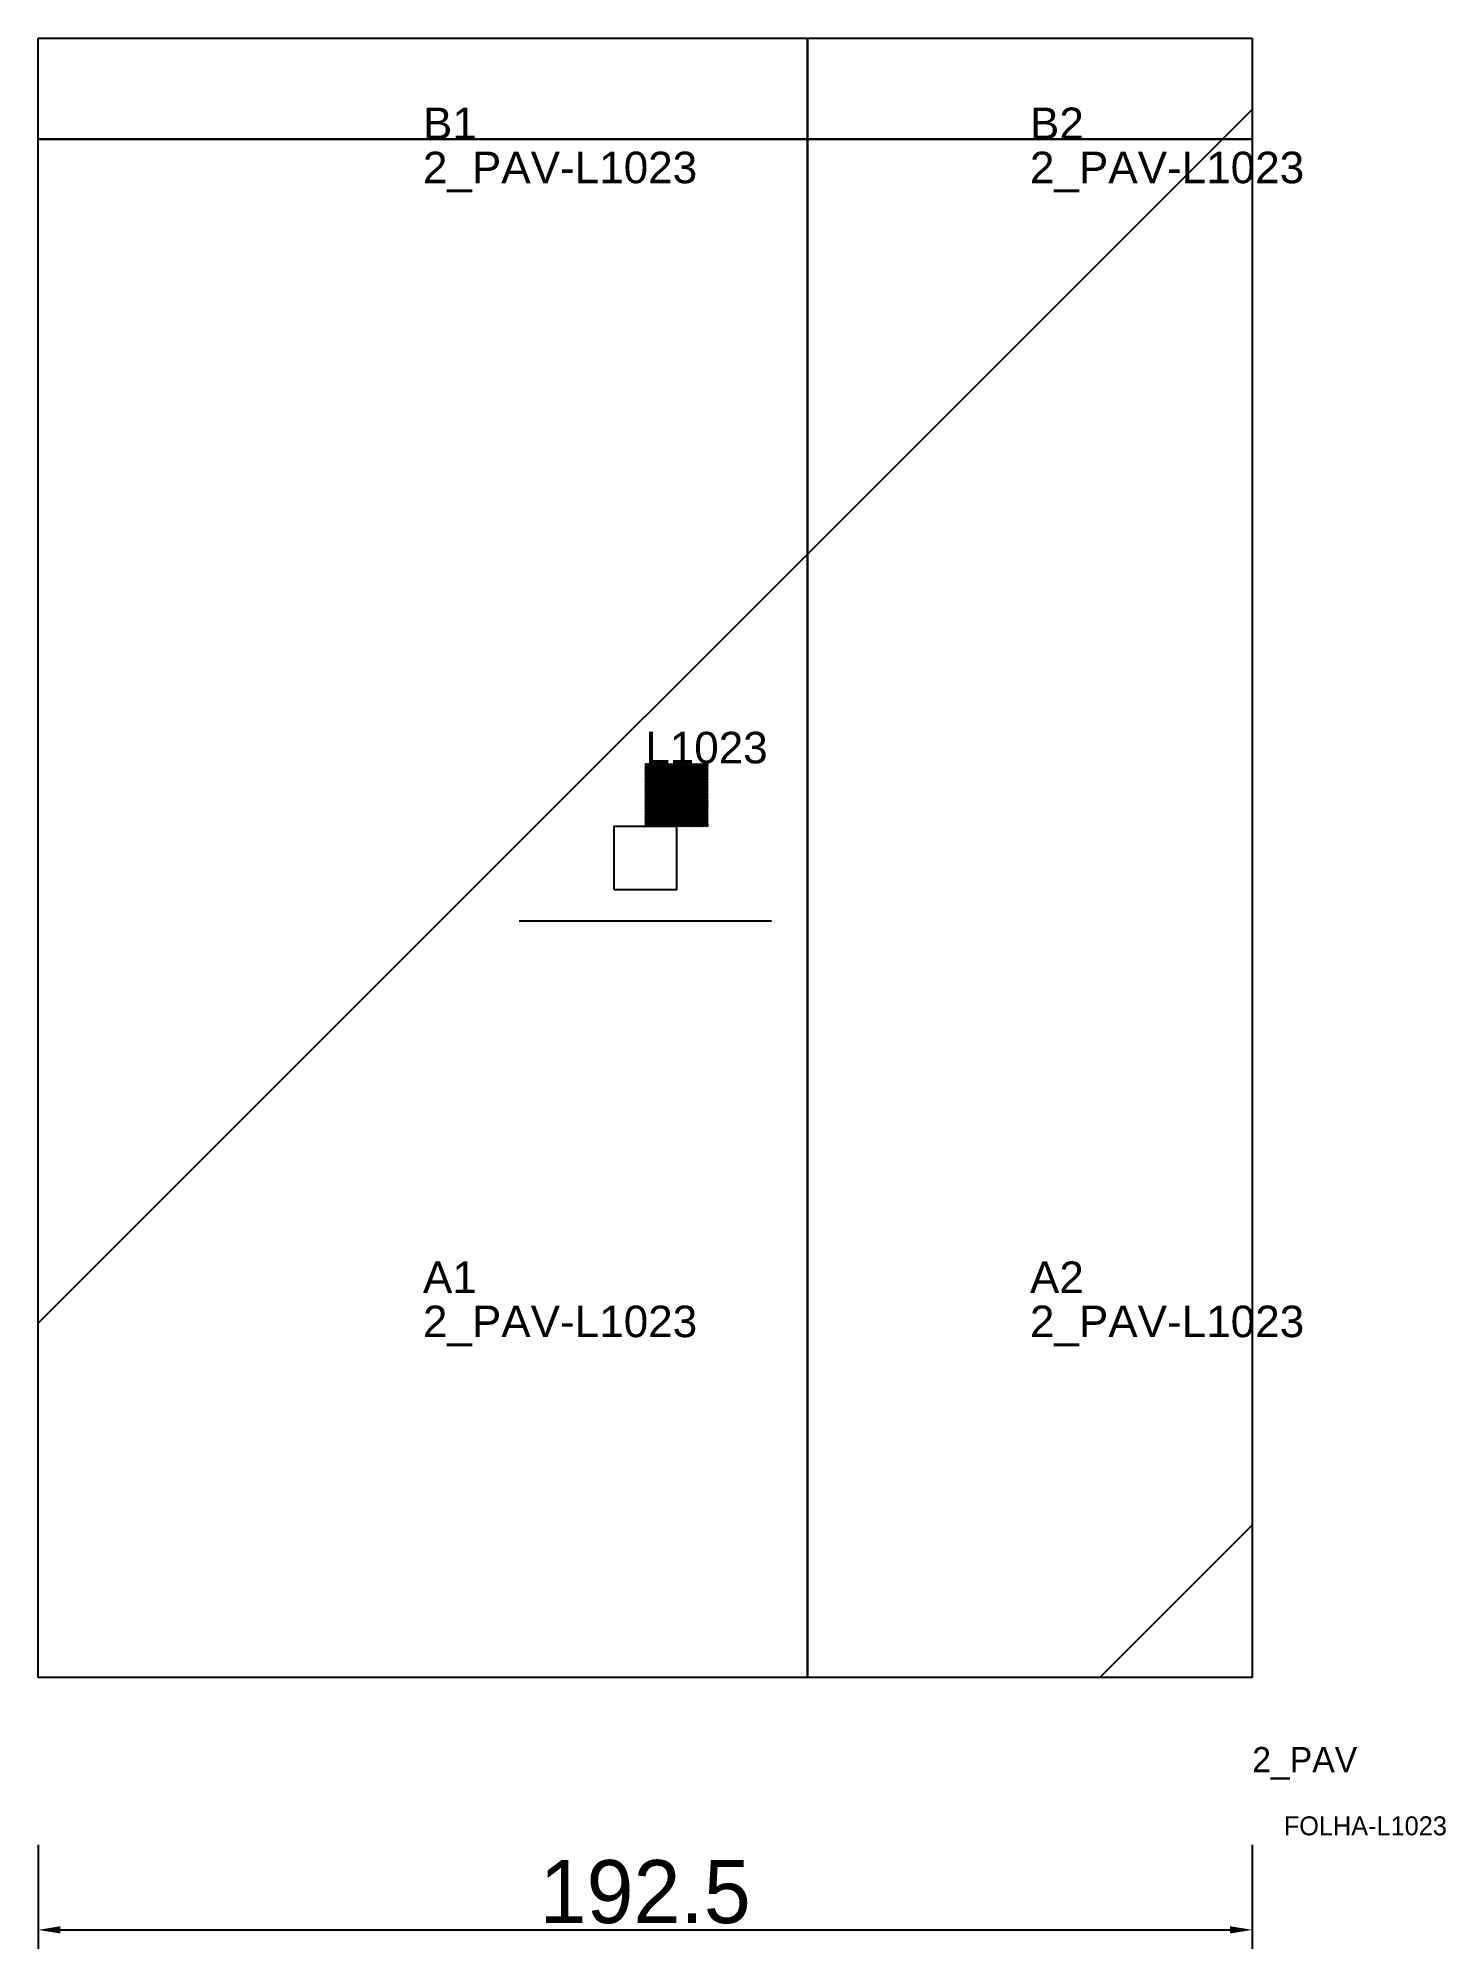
# Model space of a CAD drawing. Header units: metres. Extents: x 222 to 445, y -102 to 202.
import ezdxf

# ---------------------------------------------------------------- set-up
doc = ezdxf.new("R2010")
doc.units = ezdxf.units.M
for name, color, linetype in [('3', 3, 'CONTINUOUS'), ('AUX00', 7, 'CONTINUOUS'), ('COTA', 241, 'CONTINUOUS'), ('FOLHA', 255, 'CONTINUOUS'), ('Hachura', 251, 'CONTINUOUS'), ('NOMENCLATURA', 7, 'CONTINUOUS'), ('Nível', 160, 'CONTINUOUS'), ('Painéis', 200, 'CONTINUOUS'), ('Pilares', 5, 'CONTINUOUS'), ('REAPROVEITAMENTO', 251, 'CONTINUOUS'), ('SARR_2.2x7', 40, 'CONTINUOUS')]:
    doc.layers.add(name, color=color, linetype=linetype)
doc.styles.add('ARIAL', font='Arial.ttf')
doc.styles.add('STR_STANDARD', font='arial.ttf')
doc.dimstyles.new('EZ DXF', dxfattribs={"dimtxt": 10, "dimasz": 3.5, "dimexe": 3, "dimexo": 1.5, "dimgap": 1, "dimtad": 1, "dimdec": 1, "dimdsep": 46, "dimcen": 2.5, "dimazin": 3, "dimtfac": 1, "dimtmove": 0, "dimatfit": 3})

msp = doc.modelspace()

# ---------------------------------------------------------------- hatches: boundary and pattern name
at = {"layer": 'Hachura'}
h = msp.add_hatch(dxfattribs=at)
h.set_pattern_fill('ANSI31', scale=50)
h.paths.add_polyline_path([(414.7, -58.5), (222.2, -58.5), (222.2, 201.5), (414.7, 201.5)])
h = msp.add_hatch(dxfattribs=at)
h.set_pattern_fill('ANSI31', scale=50)
h.paths.add_polyline_path([(414.7, -58.5), (222.2, -58.5), (222.2, 201.5), (414.7, 201.5)])
at = {"layer": 'Reaproveitamento'}
h = msp.add_hatch(dxfattribs=at)
h.set_pattern_fill('SOLID')
h.paths.add_polyline_path([(318.45, 76.5), (328.45, 76.5), (328.45, 86.5), (318.45, 86.5)])
h = msp.add_hatch(dxfattribs=at)
h.set_pattern_fill('SOLID')
h.paths.add_polyline_path([(318.45, 76.5), (328.45, 76.5), (328.45, 86.5), (318.45, 86.5)])

# ---------------------------------------------------------------- linework, layer by layer
at = {"layer": '3'}
for points in [[(344.2, -58.5), (344.2, 201.5)], [(344.2, -58.5), (344.2, 201.5)], [(222.2, 185.5), (414.7, 185.5)], [(222.2, 185.5), (414.7, 185.5)]]:
    msp.add_lwpolyline(points, close=True, dxfattribs=at)
at = {"layer": 'Painéis', "color": 200}
for p, q in [((222.2, -58.5), (222.2, 201.5)), ((222.2, 201.5), (414.7, 201.5)), ((222.2, -58.5), (222.2, 201.5)), ((222.2, 201.5), (414.7, 201.5)), ((414.7, 201.5), (414.7, -58.5)), ((414.7, 201.5), (414.7, -58.5)), ((414.7, -58.5), (222.2, -58.5)), ((414.7, -58.5), (222.2, -58.5))]:
    msp.add_line(p, q, dxfattribs=at)
at = {"layer": 'Pilares'}
msp.add_lwpolyline([(313.45, 66.5), (323.45, 66.5), (323.45, 76.5), (313.45, 76.5)], close=True, dxfattribs=at)
msp.add_lwpolyline([(313.45, 66.5), (323.45, 66.5), (323.45, 76.5), (313.45, 76.5)], close=True, dxfattribs=at)
at = {"layer": 'SARR_2.2x7'}
msp.add_line((298.45, 61.5), (338.45, 61.5), dxfattribs=at)
msp.add_line((298.45, 61.5), (338.45, 61.5), dxfattribs=at)

# ---------------------------------------------------------------- texts
at = {"layer": '3', "style": 'STR_STANDARD'}
for s, p in [('B1', (283.2, 185.5)), ('B1', (283.2, 185.5)), ('B2', (379.45, 185.5)), ('B2', (379.45, 185.5)), ('A1', (283.2, 2.5)), ('A1', (283.2, 2.5)), ('A2', (379.45, 2.5)), ('A2', (379.45, 2.5))]:
    msp.add_text(s, height=5, dxfattribs=at).set_placement(p)
at = {"layer": 'AUX00', "style": 'STR_STANDARD'}
for p in [(283.2, 178.5), (283.2, 178.5), (379.45, 178.5), (379.45, 178.5), (283.2, -4.5), (283.2, -4.5), (379.45, -4.5), (379.45, -4.5)]:
    msp.add_text('2_PAV-L1023', height=5, dxfattribs=at).set_placement(p)
at = {"layer": 'FOLHA'}
msp.add_text('FOLHA-L1023', height=3, dxfattribs=at).set_placement((419.7, -83.5))
msp.add_text('FOLHA-L1023', height=3, dxfattribs=at).set_placement((419.7, -83.5))
at = {"layer": 'NOMENCLATURA', "insert": (318.45, 91.5), "char_height": 5, "attachment_point": 1, "style": 'ARIAL'}
msp.add_mtext('L1023', dxfattribs=at)
msp.add_mtext('L1023', dxfattribs=at)
at = {"layer": 'Nível'}
msp.add_text('2_PAV', height=4, dxfattribs=at).set_placement((414.7, -73.5))
msp.add_text('2_PAV', height=4, dxfattribs=at).set_placement((414.7, -73.5))

# ---------------------------------------------------------------- dimensions: what is measured, and where the dimension line sits
at = {"layer": 'COTA'}
msp.add_linear_dim(base=(222.2, -98.5), p1=(222.2, -83.5), p2=(414.7, -83.5), dimstyle='EZ DXF', dxfattribs=at).render()
msp.add_linear_dim(base=(222.2, -98.5), p1=(222.2, -83.5), p2=(414.7, -83.5), dimstyle='EZ DXF', dxfattribs=at).render()

doc.saveas('drawing.dxf')
